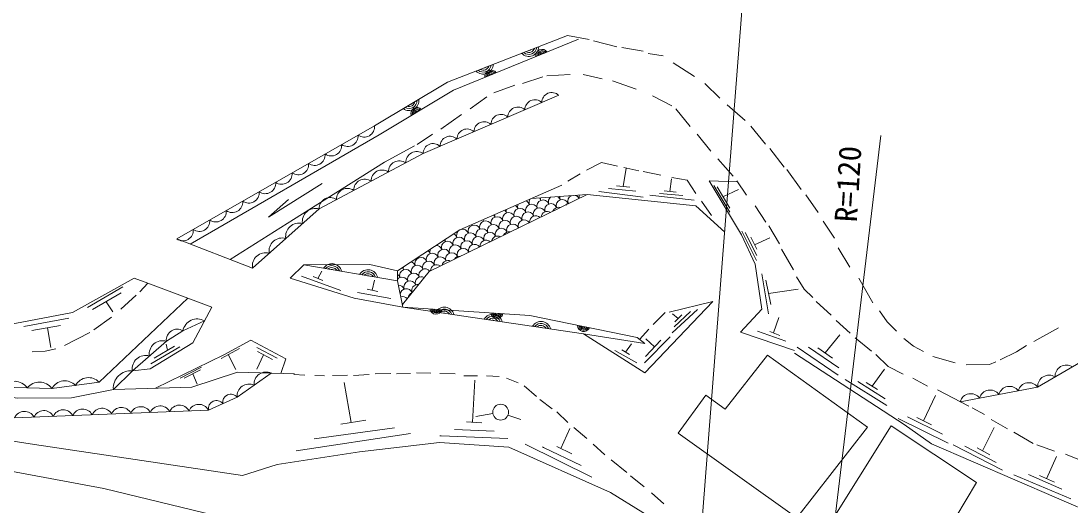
# Model space of a CAD drawing. Units: millimetres on the paper, enlarged 1000 times. Extents: x 40000 to 680000, y 20000 to 380000.
# Drawn here: x 266496 to 352422, y 280522 to 320145 of the extents above; entities that cross this region are included whole.
import ezdxf
from ezdxf.enums import TextEntityAlignment as Align

# ---------------------------------------------------------------- set-up
doc = ezdxf.new("R2010")
doc.units = ezdxf.units.MM
doc.header["$LTSCALE"] = 1000
doc.layers.add('M-WORK', color=1, linetype='Continuous', lineweight=13)
doc.styles.add('ＭＳ ゴシック', font='')
doc.styles.get('ＭＳ ゴシック').set_extended_font_data('MS Gothic')

msp = doc.modelspace()

# ---------------------------------------------------------------- linework, layer by layer
at = {"layer": 'M-WORK'}
for p, q in [((326146, 329391), (322000, 276100)), ((311217, 318956), (312991, 318638)), ((313357, 318520), (315244, 318035)), ((315676, 317970), (317412, 317668)), ((317832, 317495), (319051, 317280)), ((319870, 316730), (321617, 315608)), ((307534, 315020), (309195, 315560)), ((309526, 315667), (311445, 315775)), ((312491, 315754), (314044, 315398)), ((305184, 314258), (306909, 314898)), ((314896, 315247), (316847, 314557)), ((322448, 315037), (323688, 313818)), ((303243, 312957), (304616, 313928)), ((318184, 314018), (319770, 313187)), ((320072, 312961), (321268, 311516)), ((324291, 313290), (325747, 311985)), ((300842, 311297), (302545, 312490)), ((279245, 302305), (295429, 311575)), ((326211, 311522), (327429, 310055)), ((280346, 301881), (295805, 310830)), ((298922, 310031), (300173, 310887)), ((321840, 310869), (322961, 309489)), ((336870, 310775), (331283, 264052)), ((327785, 309710), (328950, 308190)), ((323522, 308863), (324773, 307429)), ((311253, 307031), (312256, 307645)), ((315785, 306599), (316024, 308101)), ((315830, 308141), (317057, 307883)), ((317423, 307820), (318847, 307533)), ((329165, 307985), (330341, 306356)), ((319597, 306198), (319728, 307226)), ((325064, 307052), (325862, 305898)), ((313784, 306186), (317416, 305721)), ((314584, 306432), (316814, 306207)), ((315241, 306658), (316321, 306542)), ((318736, 306036), (320658, 305858)), ((319126, 306248), (320104, 306145)), ((323201, 306665), (324492, 304490)), ((323461, 306574), (324501, 304814)), ((323944, 305757), (325208, 306360)), ((330718, 305914), (331732, 304469)), ((317970, 305892), (321588, 305482)), ((322192, 305405), (322992, 304231)), ((326585, 305003), (327458, 303677)), ((327684, 303375), (328579, 301908)), ((332152, 303768), (333080, 302377)), ((325477, 302932), (326687, 300531)), ((325750, 302843), (326721, 300934)), ((285442, 299918), (279245, 302305)), ((326229, 302446), (326708, 301468)), ((326532, 301828), (327775, 302384)), ((328741, 301478), (329722, 299785)), ((333371, 301569), (334320, 299994)), ((297301, 298879), (289637, 300175)), ((289459, 299243), (292658, 298086)), ((290401, 299236), (291206, 298898)), ((290788, 299073), (291105, 299660)), ((297301, 298879), (297316, 299704)), ((327664, 296180), (327121, 299443)), ((335064, 299099), (336218, 297072)), ((271934, 296682), (274828, 298374)), ((276213, 297977), (276863, 298690)), ((294836, 298194), (295688, 298010)), ((295241, 298107), (295418, 298927)), ((297301, 298879), (297754, 296718)), ((327849, 296949), (327449, 298930)), ((327671, 297831), (330106, 298181)), ((272360, 296514), (274689, 297890)), ((272893, 290575), (280162, 297447)), ((274657, 296541), (275925, 297698)), ((294027, 297913), (296756, 297417)), ((273463, 297165), (273999, 296323)), ((312525, 294543), (297754, 296718)), ((323113, 297172), (319541, 296319)), ((319788, 294609), (321860, 296531)), ((331566, 297186), (332806, 296054)), ((266715, 295133), (270402, 295816)), ((272469, 294874), (273892, 295895)), ((319222, 296273), (318240, 295305)), ((320265, 295787), (319822, 296175)), ((319952, 295115), (321272, 296374)), ((320000, 295519), (320574, 296100)), ((328073, 294610), (328509, 295865)), ((333216, 295623), (334348, 294577)), ((267376, 294795), (269734, 295205)), ((268672, 295020), (268935, 293405)), ((317871, 294908), (317109, 294080)), ((326779, 294744), (329097, 293943)), ((327764, 294730), (328591, 294408)), ((349377, 293904), (351404, 295036)), ((270065, 293569), (272128, 294630)), ((317510, 292174), (319630, 294281)), ((317613, 292687), (318857, 294021)), ((318349, 293476), (317633, 294123)), ((332301, 292969), (333502, 294443)), ((334747, 294210), (336084, 293121)), ((277119, 292068), (279488, 293481)), ((277403, 292546), (279056, 293531)), ((278491, 293194), (278373, 293675)), ((282875, 292508), (284380, 293342)), ((285789, 293428), (287464, 292530)), ((285861, 293076), (287083, 292422)), ((315102, 293163), (316896, 292154)), ((315656, 293218), (316303, 292841)), ((315961, 293040), (316443, 293722)), ((330000, 293437), (333379, 291139)), ((330930, 293444), (333420, 291755)), ((331717, 293376), (332907, 292548)), ((283461, 292833), (284078, 291622)), ((286336, 292822), (285796, 291653)), ((341128, 292674), (342939, 292168)), ((279513, 290900), (281281, 291796)), ((279843, 290909), (281176, 291590)), ((298855, 291335), (300031, 291322)), ((336146, 290239), (337152, 291637)), ((280550, 291270), (280903, 290401)), ((288837, 291212), (289731, 291139)), ((290533, 291130), (291327, 291085)), ((291988, 291126), (293214, 291139)), ((293509, 287273), (292930, 290550)), ((293707, 291135), (294988, 291208)), ((295485, 291253), (296753, 291285)), ((297236, 291262), (298381, 291276)), ((300761, 291285), (302033, 291267)), ((302722, 291098), (303853, 291089)), ((303456, 287297), (303631, 290740)), ((304587, 291085), (305631, 291048)), ((306219, 290898), (307190, 290533)), ((333951, 290795), (337347, 288661)), ((334977, 290621), (337224, 289205)), ((335664, 290539), (336588, 289964)), ((339472, 290892), (340669, 290262)), ((307665, 290282), (308686, 289397)), ((341510, 289938), (344050, 288612)), ((308964, 289165), (309967, 288399)), ((340359, 287407), (341324, 289489)), ((251131, 288054), (267613, 285465)), ((305109, 288018), (303715, 287764)), ((306337, 287863), (307405, 287534)), ((310341, 288139), (311249, 287286)), ((344341, 288466), (345344, 287932)), ((292668, 287134), (294715, 287472)), ((302953, 287334), (304205, 287241)), ((338289, 287613), (342383, 285582)), ((339047, 287745), (341899, 286322)), ((339813, 287676), (341017, 287081)), ((345878, 287528), (347220, 286768)), ((289005, 284948), (298378, 286380)), ((290483, 285949), (297069, 286826)), ((301968, 286708), (305211, 286554)), ((310672, 285157), (311421, 286777)), ((311750, 286858), (312813, 285955)), ((345178, 284958), (346128, 286864)), ((347738, 286493), (349323, 285555)), ((267613, 285465), (284631, 282938)), ((307741, 285509), (313217, 282810)), ((310350, 285313), (311567, 284721)), ((313323, 285512), (314276, 284628)), ((342773, 285438), (346825, 283376)), ((343727, 285325), (346312, 284012)), ((349614, 285442), (351070, 284940)), ((344753, 285192), (345779, 284627)), ((350429, 282673), (351227, 284494)), ((351959, 284681), (353528, 284051)), ((314792, 284231), (316073, 283173)), ((316388, 282922), (317496, 282006)), ((347749, 282996), (352417, 281026)), ((348949, 283017), (351678, 281816)), ((349842, 282935), (351083, 282381)), ((318102, 281527), (319114, 280629))]:
    msp.add_line(p, q, dxfattribs=at)
for points in [[(295429, 311575), (301388, 315134), (311217, 318956)], [(312125, 318649), (301887, 314476), (295805, 310830)], [(310504, 314063), (299400, 309286), (290893, 304765), (285442, 299918)], [(272893, 290575), (269022, 290047), (264989, 290181), (259150, 291314), (252615, 293902), (249752, 296263), (247989, 297654), (243751, 299773), (232238, 305139), (227543, 306931), (215851, 310734)], [(283612, 300623), (288802, 303905), (296235, 308586), (298710, 309929)], [(312768, 307935), (313999, 308558), (315298, 308266)], [(291130, 306829), (286752, 304097), (288384, 305521)], [(319748, 307336), (321013, 307121), (321712, 306018)], [(325119, 306972), (322809, 307060), (325458, 302646), (326579, 300230), (327112, 296549), (325384, 294670), (329804, 293173)], [(297754, 296718), (293753, 297456), (288511, 299087), (289637, 300175), (295052, 300221), (297316, 299704), (302417, 303036), (310747, 306696)], [(297710, 296930), (299894, 299645), (312833, 305934), (308272, 305609)], [(312833, 305934), (321715, 305024), (324082, 302859)], [(371167, 302732), (358230, 295129), (349693, 290179), (343352, 288976)], [(259522, 296920), (265996, 295385), (270719, 296270), (275764, 299100)], [(275764, 299100), (276863, 298690), (282117, 296711), (280545, 293796), (277077, 291682), (275610, 291508)], [(329970, 299214), (330574, 298189), (331297, 297499)], [(297754, 296718), (308137, 296029), (316909, 294229)], [(323113, 297172), (317552, 291337), (312525, 294543)], [(281519, 295603), (279737, 294775), (278393, 293934), (275610, 291508), (274053, 289981)], [(336741, 296414), (337375, 295517), (338130, 294755)], [(277505, 290089), (283103, 292804), (285304, 294004), (288178, 292493), (287767, 291292)], [(312525, 294543), (317552, 293752), (316909, 294229)], [(338734, 294152), (339542, 293526), (340362, 293095)], [(267422, 293073), (268483, 293123), (269336, 293315)], [(346638, 292405), (347964, 293052), (348773, 293591)], [(329784, 292948), (338769, 287125), (341007, 285529), (361460, 276698), (360875, 275069), (356111, 270090), (351863, 269325), (348078, 269411), (341813, 270899), (341198, 270263)], [(336462, 292841), (337454, 291860), (338694, 291234)], [(343845, 291984), (345743, 292027), (346282, 292243)], [(253098, 291679), (254493, 291269), (255786, 290874), (266174, 289273), (270637, 289304), (274053, 289981), (280471, 290181), (284210, 291397), (288889, 291259)], [(286968, 291316), (284182, 289341), (281831, 288295), (265975, 287653), (254247, 289940)], [(230058, 286422), (242727, 286213), (255238, 285220), (273283, 281869), (296779, 276179), (313824, 271676), (327221, 269194), (334439, 268209)], [(300758, 286185), (300871, 286195), (306339, 285959)], [(284631, 282938), (287454, 283833), (294194, 284879), (300735, 285649), (306413, 285256), (314726, 281547), (320043, 278269), (324404, 275121), (334217, 268239)], [(309168, 285286), (309260, 285240), (312328, 283754)]]:
    msp.add_lwpolyline(points, dxfattribs=at)
for points in [[(327595, 292799), (335782, 286889), (329989, 279465), (320268, 286416), (322549, 289501), (324122, 288359)], [(337714, 287006), (344694, 282362), (339618, 273843), (337573, 275211), (336985, 274451), (334515, 275929), (335008, 276791), (332416, 278548)]]:
    msp.add_lwpolyline(points, close=True, dxfattribs=at)
msp.add_circle((305747, 288125), 646, dxfattribs=at)
for centre, radius, start, end in [((308053, 318061), 812, 223.87189, 358.63216), ((308053, 318061), 650, 229.98768, 352.51637), ((308053, 318061), 488, 241.12036, 341.38368), ((308053, 318061), 325, 275.30965, 307.19439), ((309132, 317308), 512, 34.85535, 189.49459), ((309132, 317308), 410, 38.10065, 186.24929), ((309132, 317308), 308, 43.6351, 180.71484), ((309132, 317308), 205, 55.45836, 168.89158), ((304325, 316611), 812, 223.87189, 358.63216), ((304325, 316611), 650, 229.98768, 352.51637), ((304325, 316611), 488, 241.12036, 341.38368), ((304325, 316611), 325, 275.30965, 307.19439), ((304965, 315609), 512, 34.85535, 189.49459), ((304965, 315609), 410, 38.10065, 186.24929), ((304965, 315609), 308, 43.6351, 180.71484), ((304965, 315609), 205, 55.45836, 168.89158), ((298248, 313623), 812, 233.46468, 8.22495), ((298248, 313623), 650, 239.58047, 2.10916), ((308549, 312872), 821, 46.28271, 180.27219), ((309937, 313469), 821, 46.28271, 180.27219), ((298248, 313623), 488, 250.71316, 350.97648), ((298248, 313623), 325, 284.90245, 316.78719), ((298904, 312557), 512, 43.62152, 198.26076), ((298904, 312557), 410, 46.86682, 195.01546), ((298904, 312557), 308, 52.40127, 189.48101), ((307161, 312275), 821, 46.28271, 180.27219), ((298904, 312557), 205, 64.22453, 177.65775), ((305773, 311678), 821, 46.28271, 180.27219), ((294578, 311496), 854, 234.28868, 5.32004), ((302997, 310484), 821, 46.28271, 180.27219), ((304385, 311081), 821, 46.28271, 180.27219), ((293230, 310723), 854, 234.28868, 5.32004), ((301609, 309887), 821, 46.28271, 180.27219), ((291881, 309951), 854, 234.28868, 5.32004), ((298877, 308560), 895, 54.15834, 181.81123), ((300221, 309290), 821, 46.28271, 180.27219), ((289184, 308406), 854, 234.28868, 5.32004), ((290532, 309178), 854, 234.28868, 5.32004), ((297459, 307807), 895, 54.15834, 181.81123), ((287835, 307633), 854, 234.28868, 5.32004), ((296041, 307053), 895, 54.15834, 181.81123), ((286487, 306861), 854, 234.28868, 5.32004), ((294623, 306300), 895, 54.15834, 181.81123), ((285138, 306088), 854, 234.28868, 5.32004), ((293205, 305547), 895, 54.15834, 181.81123), ((283789, 305316), 854, 234.28868, 5.32004), ((291787, 304793), 895, 54.15834, 181.81123), ((307635, 304948), 500, 159.56682, 200), ((308276, 304650), 500, 20, 200), ((307635, 304948), 500, 20, 67.88245), ((308575, 305291), 500, 147.97768, 200), ((309216, 304992), 500, 20, 200), ((308575, 305291), 500, 20, 46.80262), ((309514, 305633), 500, 176.61994, 200), ((309856, 304693), 500, 20, 200), ((310155, 305334), 500, 129.29665, 200), ((310796, 305035), 500, 20, 200), ((310155, 305334), 500, 20, 58.84888), ((311095, 305676), 500, 168.5232, 200), ((311437, 304736), 500, 95.00188, 136.84299), ((311736, 305377), 500, 111.27505, 200), ((311736, 305377), 500, 28.36374, 76.87048), ((312675, 305719), 500, 160.09175, 191.50646), ((282441, 304543), 854, 234.28868, 5.32004), ((290597, 303725), 1081, 74.16642, 189.1299), ((304816, 303922), 500, 20, 41.59528), ((305756, 304264), 500, 177.82528, 200), ((306396, 303966), 500, 20, 200), ((305756, 304264), 500, 20, 49.62399), ((306695, 304606), 500, 169.20321, 200), ((307336, 304308), 500, 20, 200), ((306695, 304606), 500, 20, 58.24606), ((307977, 304009), 500, 20, 200), ((308618, 303710), 500, 44.28231, 187.56256), ((308917, 304351), 500, 20, 200), ((309558, 304052), 500, 57.34518, 174.49969), ((310497, 304394), 500, 72.6174, 159.22747), ((281092, 303771), 854, 234.28868, 5.32004), ((289235, 302513), 1081, 74.16642, 189.1299), ((303577, 302940), 500, 20, 200), ((302937, 303238), 500, 20, 26.41988), ((303876, 303580), 500, 193.53269, 200), ((304517, 303282), 500, 20, 200), ((303876, 303580), 500, 20, 33.91657), ((304816, 303922), 500, 185.85399, 200), ((305158, 302983), 500, 20, 200), ((305457, 303624), 500, 20, 200), ((306098, 303325), 500, 20, 200), ((306738, 303026), 500, 20.31318, 200), ((307037, 303667), 500, 20, 200), ((307678, 303368), 500, 32.15823, 199.68664), ((279743, 302998), 854, 234.28868, 5.32004), ((301698, 302256), 500, 20, 64.49395), ((302638, 302598), 500, 135.92058, 200), ((302638, 302598), 500, 20, 102.23191), ((303279, 302299), 500, 20, 200), ((303919, 302000), 500, 20, 200), ((304218, 302641), 500, 20, 200), ((304859, 302342), 500, 20, 200), ((305500, 302043), 500, 61.89323, 169.95164), ((305799, 302684), 500, 20, 200), ((306440, 302385), 500, 78.45854, 153.38633), ((287872, 301301), 1081, 74.16642, 189.1299), ((300459, 301273), 500, 20, 87.35463), ((301399, 301615), 500, 20, 200), ((300758, 301913), 500, 20, 36.8765), ((301698, 302256), 500, 181.81737, 200), ((302040, 301316), 500, 20, 200), ((302339, 301957), 500, 20, 200), ((302980, 301658), 500, 20, 200), ((303621, 301359), 500, 35.98042, 195.86445), ((304560, 301701), 500, 48.31862, 183.52625), ((286510, 300089), 1081, 74.16642, 189.1299), ((299221, 300290), 500, 20, 200), ((298580, 300589), 500, 20, 27.45471), ((299520, 300931), 500, 192.30959, 200), ((300161, 300632), 500, 20, 200), ((299520, 300931), 500, 20, 54.00173), ((300459, 301273), 500, 158.95669, 200), ((300801, 300333), 500, 20, 200), ((301100, 300974), 500, 20, 200), ((301741, 300675), 500, 20, 200), ((302382, 300376), 500, 85.21221, 146.63266), ((302681, 301017), 500, 24.10475, 200), ((291938, 299469), 812, 13.0228, 147.78307), ((291938, 299469), 650, 19.13859, 141.66728), ((291938, 299469), 488, 30.27128, 130.5346), ((297342, 299606), 500, 20, 44.20341), ((298281, 299948), 500, 172.85326, 200), ((298922, 299649), 500, 20, 200), ((298281, 299948), 500, 20, 73.45806), ((299862, 299991), 500, 20, 200), ((300503, 299692), 500, 52.47593, 179.36894), ((301442, 300034), 500, 66.72066, 165.12421), ((291938, 299469), 325, 64.46057, 96.34531), ((294896, 298969), 812, 13.0228, 147.78307), ((294896, 298969), 650, 19.13859, 141.66728), ((294896, 298969), 488, 30.27128, 130.5346), ((294896, 298969), 325, 64.46057, 96.34531), ((297684, 298666), 500, 20, 139.60918), ((297043, 298965), 500, 20, 57.65691), ((297982, 299307), 500, 20, 200), ((298623, 299008), 500, 20, 200), ((299264, 298709), 500, 62.22982, 200), ((299563, 299350), 500, 39.84847, 200), ((297385, 298025), 500, 20, 91.11899), ((298026, 297726), 500, 20.77703, 172.85586), ((298324, 298367), 500, 20, 200), ((298965, 298068), 500, 83.14706, 199.21654), ((297727, 297085), 500, 41.49094, 107.44193), ((298666, 297427), 500, 111.31419, 171.04941), ((300458, 296651), 512, 188.88555, 343.52478), ((300458, 296651), 410, 192.13085, 340.27949), ((300458, 296651), 308, 197.6653, 334.74504), ((300458, 296651), 205, 209.48856, 322.92178), ((301137, 295904), 812, 14.24251, 149.00278), ((301137, 295904), 650, 20.35829, 142.88699), ((280929, 294540), 1215, 60.96874, 168.86848), ((301137, 295904), 488, 31.49098, 131.7543), ((301137, 295904), 325, 65.68027, 97.56501), ((305094, 295321), 812, 14.24251, 149.00278), ((305094, 295321), 650, 20.35829, 142.88699), ((305094, 295321), 488, 31.49098, 131.7543), ((305447, 296320), 512, 188.88555, 343.52478), ((305447, 296320), 410, 192.13085, 340.27949), ((305094, 295321), 325, 65.68027, 97.56501), ((305447, 296320), 308, 197.6653, 334.74504), ((305447, 296320), 205, 209.48856, 322.92178), ((279266, 294033), 879, 57.56016, 186.50567), ((309051, 294738), 812, 14.24251, 149.00278), ((309051, 294738), 650, 20.35829, 142.88699), ((309051, 294738), 488, 31.49098, 131.7543), ((309051, 294738), 325, 65.68027, 97.56501), ((312545, 295239), 512, 181.08079, 335.72002), ((312545, 295239), 410, 184.32608, 332.47472), ((312545, 295239), 308, 189.86053, 326.94028), ((312545, 295239), 205, 201.68379, 315.11702), ((278093, 292873), 1102, 74.18971, 187.96738), ((276701, 291660), 1102, 74.18971, 187.96738), ((275488, 290075), 1438, 85.15483, 183.71854), ((286549, 290431), 979, 64.61658, 186.03703), ((352041, 291048), 926, 57.50116, 182.70752), ((265971, 289380), 1268, 35.35565, 140.81584), ((267988, 289313), 1268, 35.35565, 140.81584), ((270085, 289481), 1204, 43.55687, 151.98771), ((272020, 289745), 1204, 43.55687, 151.98771), ((348975, 289635), 901, 37.16613, 164.32277), ((350618, 290223), 926, 57.50116, 182.70752), ((283661, 288930), 664, 38.26932, 189.70442), ((285155, 289444), 979, 64.61658, 186.03703), ((344220, 288733), 901, 37.16613, 164.32277), ((345805, 289034), 901, 37.16613, 164.32277), ((347390, 289334), 901, 37.16613, 164.32277), ((281054, 287883), 880, 27.88411, 156.75001), ((282485, 288407), 664, 38.26932, 189.70442), ((266783, 287306), 880, 27.88411, 156.75001), ((268368, 287370), 880, 27.88411, 156.75001), ((269954, 287434), 880, 27.88411, 156.75001), ((271540, 287499), 880, 27.88411, 156.75001), ((273125, 287563), 880, 27.88411, 156.75001), ((274711, 287627), 880, 27.88411, 156.75001), ((276297, 287691), 880, 27.88411, 156.75001), ((277882, 287755), 880, 27.88411, 156.75001), ((279468, 287819), 880, 27.88411, 156.75001)]:
    msp.add_arc(centre, radius, start, end, dxfattribs=at)

# ---------------------------------------------------------------- texts
at = {"layer": 'M-WORK', "style": 'ＭＳ ゴシック'}
msp.add_text('R=120', height=1833, rotation=86.52, dxfattribs=at).set_placement((335447, 303602), align=Align.BOTTOM_LEFT)

doc.saveas('drawing.dxf')
